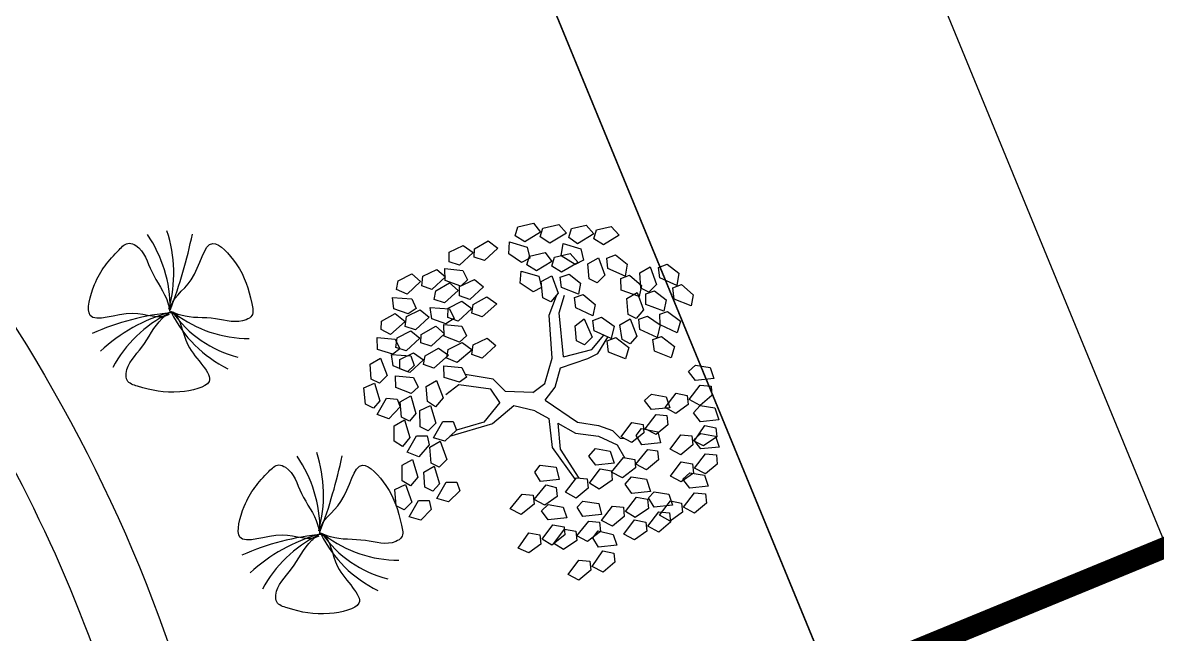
# Model space of a CAD drawing. Extents: x -809667 to 586099, y 3084146 to 3634412.
# Drawn here: x 381299.27 to 381308.67, y 3084312.45 to 3084317.52 of the extents above; entities that cross this region are included whole.
import ezdxf

# ---------------------------------------------------------------- set-up
doc = ezdxf.new("R2010")
doc.units = 0
doc.header["$LTSCALE"] = 0.5
doc.layers.get('0').update_dxf_attribs({"linetype": 'CONTINUOUS'})
for name, color, linetype in [('WIRE-动力', 2, 'CONTINUOUS'), ('乔木', 84, 'CONTINUOUS'), ('文字', 7, 'CONTINUOUS')]:
    doc.layers.add(name, color=color, linetype=linetype)

# ---------------------------------------------------------------- blocks, each defined once
blk = doc.blocks.new('白玉兰')
at = {"color": 0}
for centre, radius, start, end in [((-1260.543106649416, 1665.04424011681), 2054.436969142469, 309.3934487428375, 347.165473066496), ((-713.1747613983423, 1844.303140991105), 1941.008004394068, 291.8213729138801, 332.6345935377826), ((-4728.677499721871, -6984.163731985988), 8428.800225628118, 56.18789504514651, 65.27900009655995), ((-478.2465186339066, 2077.499246371647), 2115.177431222713, 283.299329363915, 320.8528368306366), ((-1147.914666068853, -2037.045159162285), 2310.340085232949, 61.62499586422099, 95.14910798997346), ((-559.1015523172643, -2135.371121179575), 2213.765459614914, 76.70325281888358, 111.4017877156133), ((4370.849634478222, -555.8800744053742), 4391.807728989824, 172.1708043505121, 190.6676665360328), ((2826.911297254152, 106.6785127396861), 2820.769034153283, 182.2543551912183, 209.8868310126782), ((2146.318436354286, 475.286967765277), 2184.99787424256, 193.3062933460327, 228.4107212309379)]:
    blk.add_arc(centre, radius, start, end, dxfattribs=at)
for points, knots in [([(-33.31728536344212, 16.41129157293381), (-232.8572988122171, 72.70943728899513), (-341.9465235469801, 561.9784466774765), (-1253.820085271353, 922.4689629220179), (-424.5781894604535, 1375.209177528225), (-32.91174000276635, 1391.889202556478), (376.2996676812696, 1385.96545713531), (477.0429308789247, 1090.937567967268), (236.323708688166, 716.2549776247836), (184.6772802031875, 276.9341030710345), (29.24227452098528, 66.95370440082388), (-7.269961126261251, 17.6285619472319)], [0, 0, 0, 0, 621.9897777325905, 1340.944544689167, 1869.00773648237, 2592.427455250393, 2798.699245008808, 2915.827596291486, 3435.261502325501, 4029.771289699414, 4212.300518078558, 4212.300518078558, 4212.300518078558, 4212.300518078558]), ([(8.325399776109634, 30.7103866028765), (154.8794083743664, 177.3651538015591), (635.1320983652398, 33.69199605074982), (1394.943093927424, 653.4936222972344), (1385.193232676331, -291.2395484420582), (1208.525990752021, -641.195997870285), (1003.566114141248, -995.4282887729606), (696.9051017505603, -939.3062436742379), (487.4412742230595, -546.2951848029595), (129.2553165199729, -286.7320824588794), (21.89087742279434, -48.56263430386944), (-3.329411168229626, 7.384216129516972)], [0, 0, 0, 0, 621.9897777334122, 1340.944544689677, 1869.007736482769, 2592.42745525112, 2798.699245009221, 2915.82759629158, 3435.261502326125, 4029.771289699878, 4212.300518079091, 4212.300518079091, 4212.300518079091, 4212.300518079091]), ([(36.07922000706117, -22.25836413286834), (98.56520609607709, -219.9480191999705), (-250.4981259831018, -579.7249121478327), (-51.21584084304766, -1539.804792004534), (-884.8660152237956, -1095.233975996888), (-1113.822400945811, -777.0205188589447), (-1333.517378600564, -431.7334155220154), (-1142.226765147972, -185.5656644431879), (-696.9036874418449, -181.0774686735423), (-301.3493495159208, 16.929981038985), (-40.50968283052121, 2.28494431542634), (20.76248256385247, -1.155226896779823)], [0, 0, 0, 0, 621.9897777315947, 1340.944544689273, 1869.007736482604, 2592.427455251619, 2798.699245009555, 2915.827596291991, 3435.261502326409, 4029.771289699182, 4212.300518079698, 4212.300518079698, 4212.300518079698, 4212.300518079698])]:
    blk.add_open_spline(points, degree=3, knots=knots, dxfattribs=at)
blk = doc.blocks.new('幌伞枫')
at = {"layer": '乔木', "color": 0}
for p, q in [((-530.6612952844152, 995.2703423459825), (-449.9167524691584, 1053.993646208626)), ((-449.9167524691584, 1053.993646208626), (-383.8530356179836, 1024.631994277304)), ((-383.8530356179836, 1024.631994277304), (-449.9167524691584, 929.2066254980527)), ((-9.491973483018228, 965.9086904113865), (27.2100914335897, 1053.993646208626)), ((27.2100914335897, 1053.993646208626), (100.6142212668055, 1061.334059193912)), ((100.6142212668055, 1061.334059193912), (85.93339529626246, 943.8874514620766)), ((122.6354602128704, 965.9086904113865), (144.6566991654545, 1031.972407259316)), ((144.6566991654545, 1031.972407259316), (203.380003028069, 1024.631994277304)), ((203.380003028069, 1024.631994277304), (247.422480926718, 936.5470384800647)), ((247.422480926718, 936.5470384800647), (284.1245458433259, 1024.631994277304)), ((284.1245458433259, 1024.631994277304), (364.8690886585828, 1031.972407259316)), ((364.8690886585828, 1031.972407259316), (350.1882626879815, 914.5257995307547)), ((-677.4695549443277, 936.5470384800647), (-604.0654251111118, 995.2703423459825)), ((-604.0654251111118, 995.2703423459825), (-530.6612952844152, 965.9086904113865)), ((-530.6612952844152, 965.9086904113865), (-604.0654251111118, 870.4833216321349)), ((-523.320882295855, 936.5470384800647), (-530.6612952844152, 995.2703423459825)), ((19.86967845160689, 914.5257995307547), (-9.491973483018228, 965.9086904113865)), ((85.93339529626246, 943.8874514620766), (19.86967845160689, 914.5257995307547)), ((196.0395900460862, 877.8237346141468), (122.6354602128704, 965.9086904113865)), ((379.5499146225484, 936.5470384800647), (408.9115665571735, 1002.610755327994)), ((408.9115665571735, 1002.610755327994), (467.6348704198463, 995.2703423459825)), ((423.5923925211973, 899.8449735634567), (460.2944574378052, 987.9299293606964)), ((460.2944574378052, 987.9299293606964), (533.6985872645018, 995.2703423459825)), ((467.6348704198463, 995.2703423459825), (504.3369353364542, 899.8449735634567)), ((533.6985872645018, 995.2703423459825), (519.0177613004198, 877.8237346141468)), ((555.7198262170277, 899.8449735634567), (577.7410651630926, 965.9086904113865)), ((577.7410651630926, 965.9086904113865), (636.4643690322846, 958.5682774293746)), ((636.4643690322846, 958.5682774293746), (680.5068469309335, 870.4833216321349)), ((-670.1291419622867, 877.8237346141468), (-677.4695549443277, 936.5470384800647)), ((-604.0654251111118, 870.4833216321349), (-670.1291419622867, 877.8237346141468)), ((-530.6612952844152, 819.1004307515032), (-457.2571654511994, 877.8237346141468)), ((-449.9167524691584, 929.2066254980527), (-523.320882295855, 936.5470384800647)), ((-457.2571654511994, 877.8237346141468), (-391.1934486000246, 848.462082682825)), ((-383.8530356179836, 870.4833216321349), (-303.1084928027267, 936.5470384800647)), ((-376.5126226359425, 819.1004307515032), (-383.8530356179836, 870.4833216321349)), ((-237.0447759580711, 899.8449735634567), (-310.448905791287, 804.4196047842051)), ((-303.1084928027267, 936.5470384800647), (-237.0447759580711, 899.8449735634567)), ((137.3162861768942, 804.4196047842051), (166.6779381114611, 870.4833216321349)), ((166.6779381114611, 870.4833216321349), (225.4012419741339, 863.142908650123)), ((247.422480926718, 936.5470384800647), (196.0395900460862, 877.8237346141468)), ((284.1245458433259, 885.1641475994329), (247.422480926718, 936.5470384800647)), ((350.1882626879815, 914.5257995307547), (284.1245458433259, 885.1641475994329)), ((460.2944574378052, 848.462082682825), (379.5499146225484, 936.5470384800647)), ((452.9540444557642, 848.462082682825), (423.5923925211973, 899.8449735634567)), ((519.0177613004198, 877.8237346141468), (452.9540444557642, 848.462082682825)), ((504.3369353364542, 899.8449735634567), (460.2944574378052, 848.462082682825)), ((629.1239560502436, 811.7600177662171), (555.7198262170277, 899.8449735634567)), ((680.5068469309335, 870.4833216321349), (629.1239560502436, 811.7600177662171)), ((687.8472599129163, 863.142908650123), (761.2513897461322, 870.4833216321349)), ((761.2513897461322, 870.4833216321349), (746.5705637755891, 753.0367139035734)), ((-684.8099679263105, 826.4408437335151), (-567.3633601945039, 841.1216697008131)), ((-662.7887289802457, 753.0367139035734), (-684.8099679263105, 826.4408437335151)), ((-567.3633601945039, 841.1216697008131), (-530.6612952844152, 782.3983658348952)), ((-523.320882295855, 760.3771268855853), (-530.6612952844152, 819.1004307515032)), ((-391.1934486000246, 848.462082682825), (-457.2571654511994, 745.6963009182873)), ((-383.8530356179836, 738.3558879362754), (-310.448905791287, 804.4196047842051)), ((-310.448905791287, 804.4196047842051), (-376.5126226359425, 819.1004307515032)), ((-310.448905791287, 804.4196047842051), (-237.0447759580711, 767.7175398675972)), ((-237.0447759580711, 797.0791918021932), (-156.3002331428725, 863.142908650123)), ((-229.7043629760883, 738.3558879362754), (-237.0447759580711, 797.0791918021932)), ((-156.3002331428725, 863.142908650123), (-90.23651629821688, 826.4408437335151)), ((-90.23651629821688, 826.4408437335151), (-156.3002331428725, 731.0154749542635)), ((210.7204160101101, 716.3346489869655), (137.3162861768942, 804.4196047842051)), ((225.4012419741339, 863.142908650123), (262.1033068907418, 775.0579528528833)), ((401.5711535686132, 775.0579528528833), (423.5923925211973, 841.1216697008131)), ((423.5923925211973, 841.1216697008131), (482.3156963838119, 833.781256715527)), ((482.3156963838119, 833.781256715527), (526.3581742824608, 745.6963009182873)), ((570.4006521811098, 738.3558879362754), (599.7623041156767, 804.4196047842051)), ((599.7623041156767, 804.4196047842051), (658.4856079782912, 797.0791918021932)), ((651.1451949963084, 775.0579528528833), (687.8472599129163, 863.142908650123)), ((658.4856079782912, 797.0791918021932), (695.1876728948992, 708.9942360049536)), ((783.272628692197, 775.0579528528833), (805.2938676447229, 841.1216697008131)), ((805.2938676447229, 841.1216697008131), (864.0171715073957, 833.781256715527)), ((864.0171715073957, 833.781256715527), (908.0596494059864, 745.6963009182873)), ((-567.3633601945039, 738.3558879362754), (-662.7887289802457, 753.0367139035734)), ((-662.7887289802457, 686.9729970556436), (-582.044186165047, 745.6963009182873)), ((-582.044186165047, 745.6963009182873), (-515.980469313814, 716.3346489869655)), ((-530.6612952844152, 782.3983658348952), (-567.3633601945039, 738.3558879362754)), ((-545.3421212484391, 708.9942360049536), (-427.8955135166325, 723.6750619689774)), ((-457.2571654511994, 745.6963009182873), (-523.320882295855, 760.3771268855853)), ((-427.8955135166325, 723.6750619689774), (-383.8530356179836, 664.9517581063337)), ((-376.5126226359425, 679.6325840703576), (-383.8530356179836, 738.3558879362754)), ((-237.0447759580711, 767.7175398675972), (-310.448905791287, 672.2921710883456)), ((-156.3002331428725, 731.0154749542635), (-229.7043629760883, 738.3558879362754)), ((107.9546342488466, 650.2709321390357), (144.6566991654545, 738.3558879362754)), ((144.6566991654545, 738.3558879362754), (218.0608289921511, 745.6963009182873)), ((218.0608289921511, 745.6963009182873), (203.380003028069, 628.2496931897258)), ((262.1033068907418, 775.0579528528833), (210.7204160101101, 716.3346489869655)), ((474.9752834018291, 686.9729970556436), (401.5711535686132, 775.0579528528833)), ((526.3581742824608, 745.6963009182873), (474.9752834018291, 686.9729970556436)), ((643.8047820143256, 650.2709321390357), (570.4006521811098, 738.3558879362754)), ((680.5068469309335, 723.6750619689774), (651.1451949963084, 775.0579528528833)), ((746.5705637755891, 753.0367139035734), (680.5068469309335, 723.6750619689774)), ((856.6767585254129, 686.9729970556436), (783.272628692197, 775.0579528528833)), ((908.0596494059864, 745.6963009182873), (856.6767585254129, 686.9729970556436)), ((-993.1073132166784, 642.9305191570238), (-927.0435963720229, 679.6325840703576)), ((-927.0435963720229, 679.6325840703576), (-890.341531455415, 569.526389323808)), ((-809.5969886401581, 628.2496931897258), (-736.1928588069422, 686.9729970556436)), ((-736.1928588069422, 686.9729970556436), (-662.7887289802457, 657.6113451210476)), ((-662.7887289802457, 657.6113451210476), (-736.1928588069422, 562.185976341796)), ((-655.4483159916854, 628.2496931897258), (-662.7887289802457, 686.9729970556436)), ((-515.980469313814, 716.3346489869655), (-582.044186165047, 613.5688672224278)), ((-523.320882295855, 635.5901061717377), (-545.3421212484391, 708.9942360049536)), ((-383.8530356179836, 664.9517581063337), (-420.5551005345915, 620.9092802077139)), ((-310.448905791287, 672.2921710883456), (-376.5126226359425, 679.6325840703576)), ((240.082067944677, 650.2709321390357), (262.1033068907418, 716.3346489869655)), ((262.1033068907418, 716.3346489869655), (320.8266107599338, 708.9942360049536)), ((320.8266107599338, 708.9942360049536), (364.8690886585828, 620.9092802077139)), ((695.1876728948992, 708.9942360049536), (643.8047820143256, 650.2709321390357)), ((797.9534546561626, 613.5688672224278), (827.3151065907878, 679.6325840703576)), ((827.3151065907878, 679.6325840703576), (886.0384104534605, 672.2921710883456)), ((886.0384104534605, 672.2921710883456), (922.7404753700685, 584.207215291106)), ((-993.1073132166784, 547.505150374498), (-993.1073132166784, 642.9305191570238)), ((-802.2565756581171, 569.526389323808), (-809.5969886401581, 628.2496931897258)), ((-582.044186165047, 613.5688672224278), (-655.4483159916854, 628.2496931897258)), ((-420.5551005345915, 620.9092802077139), (-523.320882295855, 635.5901061717377)), ((-391.1934486000246, 628.2496931897258), (-273.746840874679, 642.9305191570238)), ((-369.1722096539597, 554.8455633597841), (-391.1934486000246, 628.2496931897258)), ((-273.746840874679, 642.9305191570238), (-237.0447759580711, 591.5476282731179)), ((-237.0447759580711, 591.5476282731179), (-273.746840874679, 547.505150374498)), ((137.3162861768942, 598.888041258404), (107.9546342488466, 650.2709321390357)), ((203.380003028069, 628.2496931897258), (137.3162861768942, 598.888041258404)), ((313.4861977713736, 562.185976341796), (240.082067944677, 650.2709321390357)), ((306.1457847893325, 540.1647373924861), (350.1882626879815, 635.5901061717377)), ((364.8690886585828, 620.9092802077139), (313.4861977713736, 562.185976341796)), ((350.1882626879815, 635.5901061717377), (423.5923925211973, 635.5901061717377)), ((423.5923925211973, 635.5901061717377), (408.9115665571735, 518.1434984431762)), ((445.613631467204, 547.505150374498), (467.6348704198463, 606.2284542404159)), ((467.6348704198463, 606.2284542404159), (526.3581742824608, 598.888041258404)), ((526.3581742824608, 598.888041258404), (570.4006521811098, 510.8030854611643)), ((717.2089118475415, 525.4839114251881), (753.9109767575719, 613.5688672224278)), ((753.9109767575719, 613.5688672224278), (827.3151065907878, 620.9092802077139)), ((871.3575844893785, 525.4839114251881), (797.9534546561626, 613.5688672224278)), ((827.3151065907878, 620.9092802077139), (812.6342806267639, 503.4626724758782)), ((849.3363455433719, 525.4839114251881), (871.3575844893785, 591.5476282731179)), ((871.3575844893785, 591.5476282731179), (930.0808883520513, 584.207215291106)), ((922.7404753700685, 584.207215291106), (871.3575844893785, 525.4839114251881)), ((930.0808883520513, 584.207215291106), (974.123366250642, 496.1222594938663)), ((-1037.149791115269, 488.7818465118544), (-971.0860742706136, 525.4839114251881)), ((-941.7244223359885, 518.1434984431762), (-993.1073132166784, 547.505150374498)), ((-971.0860742706136, 525.4839114251881), (-934.3840093540057, 408.0373036966266)), ((-890.341531455415, 569.526389323808), (-941.7244223359885, 518.1434984431762)), ((-816.9374016221991, 518.1434984431762), (-699.4907938903343, 532.8243244104742)), ((-794.9161626761343, 444.7393686132345), (-816.9374016221991, 518.1434984431762)), ((-736.1928588069422, 562.185976341796), (-802.2565756581171, 569.526389323808)), ((-699.4907938903343, 532.8243244104742), (-662.7887289802457, 474.1010205445564)), ((-442.5763394871756, 452.0797815952465), (-369.1722096539597, 518.1434984431762)), ((-273.746840874679, 547.505150374498), (-369.1722096539597, 554.8455633597841)), ((-369.1722096539597, 518.1434984431762), (-295.7680798207439, 481.4414335265683)), ((-295.7680798207439, 510.8030854611643), (-215.0235370055452, 576.866802309094)), ((-288.4276668387611, 452.0797815952465), (-295.7680798207439, 510.8030854611643)), ((-215.0235370055452, 576.866802309094), (-148.9598201608896, 540.1647373924861)), ((-148.9598201608896, 540.1647373924861), (-215.0235370055452, 444.7393686132345)), ((254.762893908759, 488.7818465118544), (284.1245458433259, 554.8455633597841)), ((284.1245458433259, 554.8455633597841), (335.5074367239577, 547.505150374498)), ((342.8478497059405, 496.1222594938663), (306.1457847893325, 540.1647373924861)), ((335.5074367239577, 547.505150374498), (379.5499146225484, 459.4201945772584)), ((408.9115665571735, 518.1434984431762), (342.8478497059405, 496.1222594938663)), ((519.0177613004198, 452.0797815952465), (445.613631467204, 547.505150374498)), ((570.4006521811098, 510.8030854611643), (519.0177613004198, 452.0797815952465)), ((746.5705637755891, 481.4414335265683), (717.2089118475415, 525.4839114251881)), ((922.7404753700685, 437.3989556279485), (849.3363455433719, 525.4839114251881)), ((-1037.149791115269, 393.3564777293286), (-1037.149791115269, 488.7818465118544)), ((-699.4907938903343, 430.0585426459365), (-794.9161626761343, 444.7393686132345)), ((-662.7887289802457, 474.1010205445564), (-699.4907938903343, 430.0585426459365)), ((-435.2359264986153, 393.3564777293286), (-442.5763394871756, 452.0797815952465)), ((-295.7680798207439, 481.4414335265683), (-369.1722096539597, 386.0160647473167)), ((-256.8555721194862, 345.8543413626976), (-327.1852074106719, 440.5991676613266)), ((-221.8940470888774, 376.9156246808343), (-310.5409329336981, 462.2367244804846)), ((-215.0235370055452, 444.7393686132345), (-288.4276668387611, 452.0797815952465)), ((328.1670237419748, 400.6968907146147), (254.762893908759, 488.7818465118544)), ((379.5499146225484, 459.4201945772584), (328.1670237419748, 400.6968907146147)), ((460.2944574378052, 386.0160647473167), (489.6561093658529, 452.0797815952465)), ((489.6561093658529, 452.0797815952465), (541.0390002530621, 444.7393686132345)), ((541.0390002530621, 444.7393686132345), (585.0814781516528, 349.3139998307088)), ((592.4218911336357, 408.0373036966266), (629.1239560502436, 496.1222594938663)), ((629.1239560502436, 496.1222594938663), (709.8684988589812, 503.4626724758782)), ((709.8684988589812, 503.4626724758782), (695.1876728948992, 386.0160647473167)), ((724.5493248295243, 408.0373036966266), (753.9109767575719, 474.1010205445564)), ((812.6342806267639, 503.4626724758782), (746.5705637755891, 481.4414335265683)), ((753.9109767575719, 474.1010205445564), (812.6342806267639, 466.7606075625445)), ((812.6342806267639, 466.7606075625445), (849.3363455433719, 371.3352387800187)), ((974.123366250642, 496.1222594938663), (922.7404753700685, 437.3989556279485)), ((-985.7669002346374, 363.9948257980068), (-1037.149791115269, 393.3564777293286)), ((-934.3840093540057, 408.0373036966266), (-985.7669002346374, 363.9948257980068)), ((-956.4052483000705, 319.952347899387), (-897.6819444373978, 422.7181296639246)), ((-897.6819444373978, 422.7181296639246), (-824.2778146041819, 422.7181296639246)), ((-883.0011184733739, 349.3139998307088), (-816.9374016221991, 386.0160647473167)), ((-809.5969886401581, 363.9948257980068), (-883.0011184733739, 290.5906959680651)), ((-824.2778146041819, 422.7181296639246), (-809.5969886401581, 363.9948257980068)), ((-816.9374016221991, 386.0160647473167), (-780.2353367055912, 268.5694570187552)), ((-758.2140977595263, 312.611934917375), (-684.8099679263105, 371.3352387800187)), ((-684.8099679263105, 371.3352387800187), (-618.7462510816549, 341.9735868486969)), ((-611.4058380930946, 371.3352387800187), (-530.6612952844152, 430.0585426459365)), ((-604.0654251111118, 312.611934917375), (-611.4058380930946, 371.3352387800187)), ((-464.5975784332404, 400.6968907146147), (-538.0017082664563, 305.2715219320889)), ((-530.6612952844152, 430.0585426459365), (-464.5975784332404, 400.6968907146147)), ((-457.2571654511994, 341.9735868486969), (-332.4701447373518, 363.9948257980068)), ((-369.1722096539597, 386.0160647473167), (-435.2359264986153, 393.3564777293286)), ((-332.4701447373518, 363.9948257980068), (-295.7680798207439, 305.2715219320889)), ((-206.3557877991261, 307.0274383304277), (-221.8940470888774, 376.9156246808343)), ((276.7841328612849, 356.6544128159949), (335.5074367239577, 393.3564777293286)), ((291.4649588253669, 261.2290440334691), (372.2095016405656, 363.9948257980068)), ((335.5074367239577, 393.3564777293286), (343.9771440104669, 418.7655995926252)), ((372.2095016405656, 363.9948257980068), (467.6348704198463, 393.3564777293286)), ((533.6985872645018, 290.5906959680651), (460.2944574378052, 386.0160647473167)), ((629.1239560502436, 356.6544128159949), (592.4218911336357, 408.0373036966266)), ((695.1876728948992, 386.0160647473167), (629.1239560502436, 356.6544128159949)), ((797.9534546561626, 319.952347899387), (724.5493248295243, 408.0373036966266)), ((849.3363455433719, 371.3352387800187), (797.9534546561626, 319.952347899387)), ((864.0171715073957, 363.9948257980068), (893.3788234420208, 430.0585426459365)), ((937.4213013406115, 275.9098700007671), (864.0171715073957, 363.9948257980068)), ((893.3788234420208, 430.0585426459365), (952.1021273046354, 422.7181296639246)), ((952.1021273046354, 422.7181296639246), (988.8041922212433, 334.633173866685)), ((-1081.19226901386, 319.952347899387), (-1015.128552169204, 356.6544128159949)), ((-1081.19226901386, 217.1865661348493), (-1081.19226901386, 319.952347899387)), ((-1015.128552169204, 356.6544128159949), (-978.4264872525964, 239.2078050841592)), ((-883.0011184733739, 290.5906959680651), (-956.4052483000705, 319.952347899387)), ((-883.0011184733739, 246.5482180694453), (-883.0011184733739, 349.3139998307088)), ((-750.8736847775435, 253.8886310514572), (-758.2140977595263, 312.611934917375)), ((-618.7462510816549, 341.9735868486969), (-684.8099679263105, 246.5482180694453)), ((-538.0017082664563, 305.2715219320889), (-604.0654251111118, 312.611934917375)), ((-427.8955135166325, 275.9098700007671), (-457.2571654511994, 341.9735868486969)), ((-295.7680798207439, 305.2715219320889), (-332.4701447373518, 261.2290440334691)), ((-251.7256019221531, 158.4632622722056), (-256.8555721194862, 345.8543413626976)), ((-188.4196495142678, 124.1725380504868), (-206.3557877991261, 307.0274383304277)), ((225.4012419741339, 275.9098700007671), (276.7841328612849, 356.6544128159949)), ((364.8690886585828, 224.5269791201354), (401.5711535686132, 312.611934917375)), ((401.5711535686132, 312.611934917375), (482.3156963838119, 319.952347899387)), ((482.3156963838119, 319.952347899387), (467.6348704198463, 202.5057401708254)), ((496.9965223544132, 224.5269791201354), (526.3581742824608, 290.5906959680651)), ((526.3581742824608, 290.5906959680651), (585.0814781516528, 283.250282982779)), ((585.0814781516528, 349.3139998307088), (533.6985872645018, 290.5906959680651)), ((746.5705637755891, 246.5482180694453), (768.591802728115, 312.611934917375)), ((768.591802728115, 312.611934917375), (827.3151065907878, 305.2715219320889)), ((827.3151065907878, 305.2715219320889), (871.3575844893785, 217.1865661348493)), ((988.8041922212433, 334.633173866685), (937.4213013406115, 275.9098700007671)), ((-1029.809378133286, 187.8249142035274), (-1081.19226901386, 217.1865661348493)), ((-978.4264872525964, 239.2078050841592), (-1029.809378133286, 187.8249142035274)), ((-927.0435963720229, 195.1653271855394), (-860.9798795207898, 224.5269791201354)), ((-831.6182275861647, 217.1865661348493), (-883.0011184733739, 246.5482180694453)), ((-860.9798795207898, 224.5269791201354), (-824.2778146041819, 114.4207843735858)), ((-780.2353367055912, 268.5694570187552), (-831.6182275861647, 217.1865661348493)), ((-772.8949237235502, 202.5057401708254), (-655.4483159916854, 217.1865661348493)), ((-684.8099679263105, 246.5482180694453), (-750.8736847775435, 253.8886310514572)), ((-655.4483159916854, 217.1865661348493), (-611.4058380930946, 158.4632622722056)), ((-530.6612952844152, 195.1653271855394), (-633.4270770456787, 253.8886310514572)), ((-332.4701447373518, 261.2290440334691), (-427.8955135166325, 275.9098700007671)), ((174.0183510935021, 151.1228492869195), (225.4012419741339, 275.9098700007671)), ((240.082067944677, 121.7611973555977), (291.4649588253669, 261.2290440334691)), ((401.5711535686132, 173.1440882362294), (364.8690886585828, 224.5269791201354)), ((570.4006521811098, 136.4420233228957), (496.9965223544132, 224.5269791201354)), ((585.0814781516528, 283.250282982779), (621.7835430616833, 187.8249142035274)), ((819.974693608805, 158.4632622722056), (746.5705637755891, 246.5482180694453)), ((871.3575844893785, 217.1865661348493), (819.974693608805, 158.4632622722056)), ((922.7404753700685, 209.8461531528374), (996.1446052032843, 217.1865661348493)), ((996.1446052032843, 217.1865661348493), (981.4637792392023, 99.73995840628777)), ((-1125.234746912509, 165.8036752542175), (-1059.171030067853, 195.1653271855394)), ((-1125.234746912509, 63.03789348967985), (-1125.234746912509, 165.8036752542175)), ((-1059.171030067853, 195.1653271855394), (-1022.468965151245, 85.05913244226394)), ((-927.0435963720229, 92.39954542427586), (-927.0435963720229, 195.1653271855394)), ((-750.8736847775435, 129.1016103376096), (-772.8949237235502, 202.5057401708254)), ((-611.4058380930946, 158.4632622722056), (-648.1079030097026, 114.4207843735858)), ((-530.6612952844152, 129.1016103376096), (-640.7674900277198, 202.5057401708254)), ((-251.7256019221531, 158.4632622722056), (-530.6612952844152, 195.1653271855394)), ((-9.491973483018228, -17.70664932227373), (174.0183510935021, 151.1228492869195)), ((467.6348704198463, 202.5057401708254), (401.5711535686132, 173.1440882362294)), ((621.7835430616833, 187.8249142035274), (570.4006521811098, 136.4420233228957)), ((673.1664339488925, 70.37830647496594), (709.8684988589812, 165.8036752542175)), ((709.8684988589812, 165.8036752542175), (783.272628692197, 165.8036752542175)), ((783.272628692197, 165.8036752542175), (768.591802728115, 48.35706752565602)), ((878.6979974714195, 121.7611973555977), (922.7404753700685, 209.8461531528374)), ((1010.82543116725, 121.7611973555977), (1040.187083101875, 187.8249142035274)), ((1040.187083101875, 187.8249142035274), (1098.910386964548, 180.4845012215155)), ((1098.910386964548, 180.4845012215155), (1142.952864863139, 92.39954542427586)), ((-1022.468965151245, 85.05913244226394), (-1073.851856031877, 33.67624155835802)), ((-1044.490204097252, -10.36623634026182), (-985.7669002346374, 92.39954542427586)), ((-985.7669002346374, 92.39954542427586), (-912.3627704014216, 92.39954542427586)), ((-875.6607054848137, 63.03789348967985), (-927.0435963720229, 92.39954542427586)), ((-912.3627704014216, 92.39954542427586), (-897.6819444373978, 33.67624155835802)), ((-824.2778146041819, 114.4207843735858), (-875.6607054848137, 63.03789348967985)), ((-846.299053556766, 18.99541559433419), (-787.575749687574, 121.7611973555977)), ((-787.575749687574, 121.7611973555977), (-714.1716198609356, 121.7611973555977)), ((-648.1079030097026, 114.4207843735858), (-750.8736847775435, 129.1016103376096)), ((-714.1716198609356, 121.7611973555977), (-699.4907938903343, 63.03789348967985)), ((-259.066014904136, 85.05913244226394), (-530.6612952844152, 129.1016103376096)), ((-112.2577552442817, 4.314589627036185), (-259.066014904136, 85.05913244226394)), ((-75.5556903276738, 63.03789348967985), (-188.4196495142678, 124.1725380504868)), ((151.9971121474955, 26.3358285763461), (240.082067944677, 121.7611973555977)), ((318.0657627740147, 4.179627093973977), (524.1625823155482, 78.47235653263488)), ((519.0177613004198, 63.03789348967985), (541.0390002530621, 129.1016103376096)), ((541.0390002530621, 129.1016103376096), (599.7623041156767, 121.7611973555977)), ((599.7623041156767, 121.7611973555977), (643.8047820143256, 33.67624155835802)), ((805.2938676447229, 77.71871945697785), (827.3151065907878, 143.7824363049076)), ((878.6979974714195, -17.70664932227373), (805.2938676447229, 77.71871945697785)), ((827.3151065907878, 143.7824363049076), (886.0384104534605, 136.4420233228957)), ((915.4000623880274, 77.71871945697785), (878.6979974714195, 121.7611973555977)), ((886.0384104534605, 136.4420233228957), (930.0808883520513, 41.01665454364411)), ((981.4637792392023, 99.73995840628777), (915.4000623880274, 77.71871945697785)), ((1091.569973982507, 33.67624155835802), (1010.82543116725, 121.7611973555977)), ((1142.952864863139, 92.39954542427586), (1091.569973982507, 33.67624155835802)), ((-1073.851856031877, 33.67624155835802), (-1125.234746912509, 63.03789348967985)), ((-897.6819444373978, 33.67624155835802), (-971.0860742706136, -32.38747528957174)), ((-772.8949237235502, -3.025823354975728), (-846.299053556766, 18.99541559433419)), ((-699.4907938903343, 63.03789348967985), (-772.8949237235502, -3.025823354975728)), ((-75.5556903276738, -83.77036617020349), (-112.2577552442817, 4.314589627036185)), ((-9.491973483018228, -17.70664932227373), (-75.5556903276738, 63.03789348967985)), ((151.9971121474955, 26.3358285763461), (318.0657627740147, 4.179627093973977)), ((294.7583738394169, -42.41229788320925), (527.0456480919238, 53.40442934050952)), ((592.4218911336357, -25.04706230428565), (519.0177613004198, 63.03789348967985)), ((643.8047820143256, 33.67624155835802), (592.4218911336357, -25.04706230428565)), ((702.5280858769402, 26.3358285763461), (673.1664339488925, 70.37830647496594)), ((768.591802728115, 48.35706752565602), (702.5280858769402, 26.3358285763461)), ((930.0808883520513, 41.01665454364411), (878.6979974714195, -17.70664932227373)), ((1032.846670119892, -39.72788827158365), (1054.867909065899, 26.3358285763461)), ((1054.867909065899, 26.3358285763461), (1113.591212935091, 18.99541559433419)), ((1113.591212935091, 18.99541559433419), (1157.633690833682, -69.08954020290548)), ((-971.0860742706136, -32.38747528957174), (-1044.490204097252, -10.36623634026182)), ((-9.491973483018228, -17.70664932227373), (-9.491973483018228, -17.70664932227373)), ((-9.491973483018228, -17.70664932227373), (-9.491973483018228, -17.70664932227373)), ((-9.491973483018228, -17.70664932227373), (-9.491973483018228, -17.70664932227373)), ((-9.491973483018228, -17.70664932227373), (-9.491973483018228, -17.70664932227373)), ((-9.491973483018228, -17.70664932227373), (-9.491973483018228, -17.70664932227373)), ((-9.491973483018228, -17.70664932227373), (-9.491973483018228, -17.70664932227373)), ((-9.491973483018228, -17.70664932227373), (-9.491973483018228, -17.70664932227373)), ((-9.491973483018228, -17.70664932227373), (-9.491973483018228, -17.70664932227373)), ((-9.491973483018228, -17.70664932227373), (-9.491973483018228, -17.70664932227373)), ((-9.491973483018228, -17.70664932227373), (-9.491973483018228, -17.70664932227373)), ((-9.491973483018228, -17.70664932227373), (-9.491973483018228, -17.70664932227373)), ((-9.491973483018228, -17.70664932227373), (-9.491973483018228, -17.70664932227373)), ((-9.491973483018228, -17.70664932227373), (-9.491973483018228, -17.70664932227373)), ((-9.491973483018228, -17.70664932227373), (-9.491973483018228, -17.70664932227373)), ((-9.491973483018228, -17.70664932227373), (-9.491973483018228, -17.70664932227373)), ((-9.491973483018228, -17.70664932227373), (-9.491973483018228, -17.70664932227373)), ((-9.491973483018228, -17.70664932227373), (-9.491973483018228, -17.70664932227373)), ((-9.491973483018228, -17.70664932227373), (-9.491973483018228, -17.70664932227373)), ((-9.491973483018228, -17.70664932227373), (-9.491973483018228, -17.70664932227373)), ((-9.491973483018228, -17.70664932227373), (-9.491973483018228, -17.70664932227373)), ((-9.491973483018228, -17.70664932227373), (-9.491973483018228, -17.70664932227373)), ((-9.491973483018228, -17.70664932227373), (-9.491973483018228, -17.70664932227373)), ((-9.491973483018228, -17.70664932227373), (-9.491973483018228, -17.70664932227373)), ((-9.491973483018228, -17.70664932227373), (-9.491973483018228, -17.70664932227373)), ((-9.491973483018228, -17.70664932227373), (-9.491973483018228, -17.70664932227373)), ((-9.491973483018228, -17.70664932227373), (-9.491973483018228, -17.70664932227373)), ((-9.491973483018228, -17.70664932227373), (-9.491973483018228, -17.70664932227373)), ((-9.491973483018228, -17.70664932227373), (-9.491973483018228, -17.70664932227373)), ((-9.491973483018228, -17.70664932227373), (-9.491973483018228, -17.70664932227373)), ((-9.491973483018228, -17.70664932227373), (-9.491973483018228, -17.70664932227373)), ((-9.491973483018228, -17.70664932227373), (-9.491973483018228, -17.70664932227373)), ((-9.491973483018228, -17.70664932227373), (-9.491973483018228, -17.70664932227373)), ((-9.491973483018228, -17.70664932227373), (-9.491973483018228, -17.70664932227373)), ((-9.491973483018228, -17.70664932227373), (-9.491973483018228, -17.70664932227373)), ((-9.491973483018228, -17.70664932227373), (-9.491973483018228, -17.70664932227373)), ((-9.491973483018228, -17.70664932227373), (-9.491973483018228, -17.70664932227373)), ((-9.491973483018228, -17.70664932227373), (-9.491973483018228, -17.70664932227373)), ((-9.491973483018228, -17.70664932227373), (-9.491973483018228, -17.70664932227373)), ((-9.491973483018228, -17.70664932227373), (-9.491973483018228, -17.70664932227373)), ((-9.491973483018228, -17.70664932227373), (-9.491973483018228, -17.70664932227373)), ((41.89091739767173, -98.4511921375015), (109.4913395694311, -21.83738034444832)), ((109.4913395694311, -21.83738034444832), (294.7583738394169, -42.41229788320925)), ((386.8903276045894, -142.4936700361213), (423.5923925211973, -47.06830125359556)), ((423.5923925211973, -47.06830125359556), (504.3369353364542, -47.06830125359556)), ((504.3369353364542, -47.06830125359556), (489.6561093658529, -164.5149089854312)), ((643.8047820143256, -149.8340830181332), (680.5068469309335, -61.74912722089357)), ((680.5068469309335, -61.74912722089357), (753.9109767575719, -54.40871423888166)), ((753.9109767575719, -54.40871423888166), (739.2301507935481, -171.8553219674432)), ((819.974693608805, -83.77036617020349), (849.3363455433719, -17.70664932227373)), ((849.3363455433719, -17.70664932227373), (908.0596494059864, -25.04706230428565)), ((908.0596494059864, -25.04706230428565), (944.7617143225943, -120.4724310868114)), ((1106.250799946531, -127.8128440688233), (1032.846670119892, -39.72788827158365)), ((1157.633690833682, -69.08954020290548), (1106.250799946531, -127.8128440688233)), ((-1081.19226901386, -142.4936700361213), (-1022.468965151245, -91.1107791522154)), ((-1051.830617079293, -237.9190388153729), (-1081.19226901386, -142.4936700361213)), ((-1022.468965151245, -91.1107791522154), (-963.7456612820533, -193.8765609167531)), ((-75.5556903276738, -83.77036617020349), (-119.5981682262645, -252.5998647826709)), ((41.89091739767173, -98.4511921375015), (-19.55470157596574, -221.3424300867264)), ((423.5923925211973, -186.5361479347412), (386.8903276045894, -142.4936700361213)), ((519.0177613004198, -135.1532570508352), (548.3794132350449, -76.42995318819158)), ((592.4218911336357, -230.578625833361), (519.0177613004198, -135.1532570508352)), ((548.3794132350449, -76.42995318819158), (607.1027170977177, -83.77036617020349)), ((607.1027170977177, -83.77036617020349), (643.8047820143256, -171.8553219674432)), ((775.932215710156, -149.8340830181332), (805.2938676447229, -83.77036617020349)), ((805.2938676447229, -83.77036617020349), (856.6767585254129, -91.1107791522154)), ((893.3788234420208, -171.8553219674432), (819.974693608805, -83.77036617020349)), ((856.6767585254129, -91.1107791522154), (900.7192364240036, -186.5361479347412)), ((944.7617143225943, -120.4724310868114), (893.3788234420208, -171.8553219674432)), ((-963.7456612820533, -193.8765609167531), (-1000.447726198661, -252.5998647826709)), ((-736.1928588069422, -230.578625833361), (-677.4695549443277, -179.1957349494551)), ((-677.4695549443277, -179.1957349494551), (-618.7462510816549, -289.3019296960047)), ((489.6561093658529, -164.5149089854312), (423.5923925211973, -186.5361479347412)), ((643.8047820143256, -171.8553219674432), (592.4218911336357, -230.578625833361)), ((673.1664339488925, -201.216973898765), (643.8047820143256, -149.8340830181332)), ((739.2301507935481, -171.8553219674432), (673.1664339488925, -201.216973898765)), ((849.3363455433719, -237.9190388153729), (775.932215710156, -149.8340830181332)), ((900.7192364240036, -186.5361479347412), (849.3363455433719, -237.9190388153729)), ((-1088.532681995901, -303.9827556633027), (-1029.809378133286, -252.5998647826709)), ((-1000.447726198661, -252.5998647826709), (-1051.830617079293, -237.9190388153729)), ((-1029.809378133286, -252.5998647826709), (-971.0860742706136, -355.3656465439344)), ((-860.9798795207898, -281.9615167139928), (-802.2565756581171, -237.9190388153729)), ((-838.958640574725, -384.7272984785304), (-860.9798795207898, -281.9615167139928)), ((-802.2565756581171, -237.9190388153729), (-743.5332717889833, -340.6848205799106)), ((-706.8312068788946, -326.0039946126126), (-736.1928588069422, -230.578625833361)), ((-618.7462510816549, -289.3019296960047), (-655.4483159916854, -348.0252335619225)), ((-479.278404397206, -289.3019296960047), (-420.5551005345915, -245.2594517973848)), ((-457.2571654511994, -384.7272984785304), (-479.278404397206, -289.3019296960047)), ((-420.5551005345915, -245.2594517973848), (-361.8317966719769, -348.0252335619225)), ((-119.5981682262645, -252.5998647826709), (-215.0235370055452, -311.3231686453146)), ((-19.55470157596574, -221.3424300867264), (61.682276349733, -380.2042022948663)), ((541.0390002530621, -296.6423426812908), (563.0602391990687, -230.578625833361)), ((563.0602391990687, -230.578625833361), (621.7835430616833, -237.9190388153729)), ((621.7835430616833, -237.9190388153729), (665.8260209603322, -333.3444075946245)), ((790.6130416741798, -311.3231686453146), (819.974693608805, -245.2594517973848)), ((819.974693608805, -245.2594517973848), (878.6979974714195, -252.5998647826709)), ((878.6979974714195, -252.5998647826709), (915.4000623880274, -340.6848205799106)), ((-1066.511443049894, -399.4081244425543), (-1088.532681995901, -303.9827556633027)), ((-971.0860742706136, -355.3656465439344), (-1007.788139180644, -414.0889504098523)), ((-971.0860742706136, -450.7910153264602), (-934.3840093540057, -340.6848205799106)), ((-934.3840093540057, -340.6848205799106), (-868.3202925027726, -326.0039946126126)), ((-868.3202925027726, -326.0039946126126), (-838.958640574725, -377.3868854932443)), ((-743.5332717889833, -340.6848205799106), (-780.2353367055912, -399.4081244425543)), ((-743.5332717889833, -392.0677114605423), (-684.8099679263105, -340.6848205799106)), ((-655.4483159916854, -348.0252335619225), (-706.8312068788946, -326.0039946126126)), ((-684.8099679263105, -340.6848205799106), (-626.0866640636377, -443.4506023411741)), ((-361.8317966719769, -348.0252335619225), (-398.5338615885848, -406.7485374278403)), ((-215.0235370055452, -311.3231686453146), (-285.1037062413088, -476.9672050194858)), ((-156.3002331428725, -340.6848205799106), (-229.7043629760883, -531.5355581384138)), ((-60.87486436359177, -303.9827556633027), (-156.3002331428725, -340.6848205799106)), ((-60.87486436359177, -303.9827556633027), (38.37444578645227, -430.6789371291161)), ((614.4431300797005, -392.0677114605423), (541.0390002530621, -296.6423426812908)), ((665.8260209603322, -333.3444075946245), (614.4431300797005, -392.0677114605423)), ((871.3575844893785, -399.4081244425543), (790.6130416741798, -311.3231686453146)), ((915.4000623880274, -340.6848205799106), (871.3575844893785, -399.4081244425543)), ((-1007.788139180644, -414.0889504098523), (-1066.511443049894, -399.4081244425543)), ((-838.958640574725, -377.3868854932443), (-897.6819444373978, -465.471841290484)), ((-875.6607054848137, -443.4506023411741), (-816.9374016221991, -399.4081244425543)), ((-780.2353367055912, -399.4081244425543), (-838.958640574725, -384.7272984785304)), ((-816.9374016221991, -399.4081244425543), (-758.2140977595263, -502.1739062070919)), ((-721.5120328429184, -487.4930802397939), (-743.5332717889833, -392.0677114605423)), ((-626.0866640636377, -538.8759711236999), (-589.3845991470298, -428.7697763771503)), ((-589.3845991470298, -428.7697763771503), (-523.320882295855, -414.0889504098523)), ((-523.320882295855, -414.0889504098523), (-493.9592303678073, -465.471841290484)), ((-486.6188173857663, -450.7910153264602), (-427.8955135166325, -399.4081244425543)), ((-398.5338615885848, -406.7485374278403), (-457.2571654511994, -384.7272984785304)), ((-427.8955135166325, -399.4081244425543), (-369.1722096539597, -509.5143191891038)), ((38.37444578645227, -430.6789371291161), (49.23133037965454, -612.2801009536415)), ((61.682276349733, -380.2042022948663), (79.43141022701457, -664.0516664008101)), ((-978.4264872525964, -502.1739062070919), (-919.7031833834626, -458.1314283084721)), ((-956.4052483000705, -597.5992749863435), (-978.4264872525964, -502.1739062070919)), ((-897.6819444373978, -465.471841290484), (-971.0860742706136, -450.7910153264602)), ((-919.7031833834626, -458.1314283084721), (-860.9798795207898, -560.8972100730098)), ((-846.299053556766, -538.8759711236999), (-875.6607054848137, -443.4506023411741)), ((-758.2140977595263, -502.1739062070919), (-794.9161626761343, -560.8972100730098)), ((-750.8736847775435, -597.5992749863435), (-714.1716198609356, -480.152667257782)), ((-662.7887289802457, -502.1739062070919), (-721.5120328429184, -487.4930802397939)), ((-714.1716198609356, -480.152667257782), (-648.1079030097026, -465.471841290484)), ((-626.0866640636377, -443.4506023411741), (-662.7887289802457, -502.1739062070919)), ((-648.1079030097026, -465.471841290484), (-626.0866640636377, -524.1951451564018)), ((-493.9592303678073, -465.471841290484), (-552.6825342304219, -553.5567970877237)), ((-464.5975784332404, -546.2163841057118), (-486.6188173857663, -450.7910153264602)), ((-369.1722096539597, -597.5992749863435), (-332.4701447373518, -487.4930802397939)), ((-332.4701447373518, -487.4930802397939), (-266.4064278926962, -472.8122542757701)), ((-266.4064278926962, -472.8122542757701), (-244.3851889401121, -524.1951451564018)), ((-860.9798795207898, -560.8972100730098), (-897.6819444373978, -619.6205139356534)), ((-794.9161626761343, -560.8972100730098), (-846.299053556766, -538.8759711236999)), ((-626.0866640636377, -524.1951451564018), (-677.4695549443277, -604.9396879716296)), ((-552.6825342304219, -553.5567970877237), (-626.0866640636377, -538.8759711236999)), ((-626.0866640636377, -590.2588620043316), (-567.3633601945039, -546.2163841057118)), ((-567.3633601945039, -546.2163841057118), (-508.6400563318311, -648.9821658702494)), ((-486.6188173857663, -604.9396879716296), (-427.8955135166325, -553.5567970877237)), ((-413.2146875525505, -568.2376230550217), (-464.5975784332404, -546.2163841057118)), ((-427.8955135166325, -553.5567970877237), (-369.1722096539597, -663.6629918342733)), ((-369.1722096539597, -509.5143191891038), (-413.2146875525505, -568.2376230550217)), ((-244.3851889401121, -524.1951451564018), (-295.7680798207439, -612.2801009536415)), ((-229.7043629760883, -531.5355581384138), (-185.6618850774976, -626.9609269209395)), ((-985.7669002346374, -663.6629918342733), (-927.0435963720229, -619.6205139356534)), ((-897.6819444373978, -619.6205139356534), (-956.4052483000705, -597.5992749863435)), ((-927.0435963720229, -619.6205139356534), (-868.3202925027726, -722.3862957001911)), ((-677.4695549443277, -604.9396879716296), (-750.8736847775435, -597.5992749863435)), ((-750.8736847775435, -663.6629918342733), (-692.1503809082933, -619.6205139356534)), ((-692.1503809082933, -619.6205139356534), (-633.4270770456787, -722.3862957001911)), ((-596.7250121290708, -693.0246437688693), (-626.0866640636377, -590.2588620043316)), ((-508.6400563318311, -648.9821658702494), (-545.3421212484391, -707.7054697328931)), ((-457.2571654511994, -700.3650567508812), (-486.6188173857663, -604.9396879716296)), ((-295.7680798207439, -612.2801009536415), (-369.1722096539597, -597.5992749863435)), ((-288.4276668387611, -663.6629918342733), (-170.9810591068963, -648.9821658702494)), ((-170.9810591068963, -648.9821658702494), (-126.9385812082473, -707.7054697328931)), ((-24.17279944698384, -685.6842307835832), (-9.491973483018228, -619.6205139356534)), ((-9.491973483018228, -619.6205139356534), (49.23133037965454, -612.2801009536415)), ((49.23133037965454, -612.2801009536415), (100.6142212668055, -700.3650567508812)), ((-963.7456612820533, -759.088360616799), (-985.7669002346374, -663.6629918342733)), ((-868.3202925027726, -722.3862957001911), (-912.3627704014216, -781.109599566109)), ((-868.3202925027726, -817.8116644794427), (-831.6182275861647, -700.3650567508812)), ((-831.6182275861647, -700.3650567508812), (-765.5545107415091, -685.6842307835832)), ((-765.5545107415091, -685.6842307835832), (-743.5332717889833, -744.407534649501)), ((-728.8524458249012, -759.088360616799), (-750.8736847775435, -663.6629918342733)), ((-633.4270770456787, -722.3862957001911), (-670.1291419622867, -781.109599566109)), ((-633.4270770456787, -751.747947631513), (-574.7037731830642, -707.7054697328931)), ((-545.3421212484391, -707.7054697328931), (-596.7250121290708, -693.0246437688693)), ((-574.7037731830642, -707.7054697328931), (-515.980469313814, -810.4712514974308)), ((-493.9592303678073, -766.428773598811), (-435.2359264986153, -715.0458827181792)), ((-405.8742745705676, -722.3862957001911), (-457.2571654511994, -700.3650567508812)), ((-435.2359264986153, -715.0458827181792), (-376.5126226359425, -817.8116644794427)), ((-369.1722096539597, -663.6629918342733), (-405.8742745705676, -722.3862957001911)), ((-266.4064278926962, -737.0671216674891), (-288.4276668387611, -663.6629918342733)), ((-126.9385812082473, -707.7054697328931), (-170.9810591068963, -751.747947631513)), ((63.91215635019762, -766.428773598811), (-24.17279944698384, -685.6842307835832)), ((100.6142212668055, -700.3650567508812), (63.91215635019762, -766.428773598811)), ((93.27380827824527, -729.726708682203), (218.0608289921511, -715.0458827181792)), ((218.0608289921511, -715.0458827181792), (254.762893908759, -773.7691865808229)), ((357.5286756700225, -751.747947631513), (372.2095016405656, -685.6842307835832)), ((372.2095016405656, -685.6842307835832), (430.9328055032383, -678.3438178015713)), ((430.9328055032383, -678.3438178015713), (482.3156963838119, -766.428773598811)), ((-912.3627704014216, -781.109599566109), (-963.7456612820533, -759.088360616799)), ((-743.5332717889833, -744.407534649501), (-794.9161626761343, -825.1520774647288)), ((-765.5545107415091, -825.1520774647288), (-699.4907938903343, -773.7691865808229)), ((-670.1291419622867, -781.109599566109), (-728.8524458249012, -759.088360616799)), ((-699.4907938903343, -773.7691865808229), (-640.7674900277198, -883.8753813273725)), ((-611.4058380930946, -847.1733164140387), (-633.4270770456787, -751.747947631513)), ((-515.980469313814, -905.8966202766824), (-479.278404397206, -788.4500125481209)), ((-471.9379914152232, -861.8541423780625), (-493.9592303678073, -766.428773598811)), ((-479.278404397206, -788.4500125481209), (-413.2146875525505, -781.109599566109)), ((-413.2146875525505, -781.109599566109), (-383.8530356179836, -832.4924904467407)), ((-339.8105577193346, -803.1308385154189), (-273.746840874679, -788.4500125481209)), ((-273.746840874679, -788.4500125481209), (-244.3851889401121, -839.8329034287526)), ((-170.9810591068963, -751.747947631513), (-266.4064278926962, -737.0671216674891)), ((-141.6194071788486, -737.0671216674891), (-24.17279944698384, -729.726708682203)), ((-126.9385812082473, -810.4712514974308), (-141.6194071788486, -737.0671216674891)), ((-24.17279944698384, -729.726708682203), (12.52926546962408, -788.4500125481209)), ((12.52926546962408, -788.4500125481209), (-24.17279944698384, -832.4924904467407)), ((115.2950472308876, -803.1308385154189), (93.27380827824527, -729.726708682203)), ((254.762893908759, -773.7691865808229), (218.0608289921511, -817.8116644794427)), ((240.082067944677, -803.1308385154189), (357.5286756700225, -795.7904255301328)), ((445.613631467204, -832.4924904467407), (357.5286756700225, -751.747947631513)), ((357.5286756700225, -795.7904255301328), (394.2307405866304, -847.1733164140387)), ((482.3156963838119, -766.428773598811), (445.613631467204, -832.4924904467407)), ((-794.9161626761343, -825.1520774647288), (-868.3202925027726, -817.8116644794427)), ((-736.1928588069422, -920.5774462439804), (-765.5545107415091, -825.1520774647288)), ((-640.7674900277198, -971.9603371246121), (-604.0654251111118, -861.8541423780625)), ((-552.6825342304219, -869.1945553633486), (-611.4058380930946, -847.1733164140387)), ((-604.0654251111118, -861.8541423780625), (-538.0017082664563, -847.1733164140387)), ((-515.980469313814, -810.4712514974308), (-552.6825342304219, -869.1945553633486)), ((-538.0017082664563, -847.1733164140387), (-515.980469313814, -898.5562072946705)), ((-413.2146875525505, -876.5349683453605), (-471.9379914152232, -861.8541423780625)), ((-383.8530356179836, -832.4924904467407), (-442.5763394871756, -913.2370332619685)), ((-376.5126226359425, -817.8116644794427), (-413.2146875525505, -876.5349683453605)), ((-376.5126226359425, -913.2370332619685), (-339.8105577193346, -803.1308385154189)), ((-244.3851889401121, -839.8329034287526), (-303.1084928027267, -927.9178592259923)), ((-229.7043629760883, -847.1733164140387), (-112.2577552442817, -839.8329034287526)), ((-207.6831240235042, -920.5774462439804), (-229.7043629760883, -847.1733164140387)), ((-24.17279944698384, -832.4924904467407), (-126.9385812082473, -810.4712514974308)), ((-112.2577552442817, -839.8329034287526), (-75.5556903276738, -891.2157943126585)), ((27.2100914335897, -869.1945553633486), (41.89091739767173, -803.1308385154189)), ((41.89091739767173, -803.1308385154189), (100.6142212668055, -803.1308385154189)), ((100.6142212668055, -803.1308385154189), (159.3375251294783, -883.8753813273725)), ((218.0608289921511, -817.8116644794427), (115.2950472308876, -803.1308385154189)), ((262.1033068907418, -876.5349683453605), (240.082067944677, -803.1308385154189)), ((394.2307405866304, -847.1733164140387), (357.5286756700225, -891.2157943126585)), ((-684.8099679263105, -935.2582722112784), (-736.1928588069422, -920.5774462439804)), ((-640.7674900277198, -883.8753813273725), (-684.8099679263105, -935.2582722112784)), ((-515.980469313814, -898.5562072946705), (-567.3633601945039, -986.6411630919101)), ((-442.5763394871756, -913.2370332619685), (-515.980469313814, -905.8966202766824)), ((-303.1084928027267, -927.9178592259923), (-376.5126226359425, -913.2370332619685)), ((-251.7256019221531, -1001.321989059208), (-229.7043629760883, -935.2582722112784)), ((-229.7043629760883, -935.2582722112784), (-178.3214720954566, -927.9178592259923)), ((-112.2577552442817, -935.2582722112784), (-207.6831240235042, -920.5774462439804)), ((-178.3214720954566, -927.9178592259923), (-119.5981682262645, -1016.002815023232)), ((-75.5556903276738, -891.2157943126585), (-112.2577552442817, -935.2582722112784)), ((-90.23651629821688, -920.5774462439804), (27.2100914335897, -913.2370332619685)), ((-68.21527734563278, -993.981576073922), (-90.23651629821688, -920.5774462439804)), ((115.2950472308876, -949.9390981753022), (27.2100914335897, -869.1945553633486)), ((27.2100914335897, -913.2370332619685), (71.25256933223864, -971.9603371246121)), ((159.3375251294783, -883.8753813273725), (115.2950472308876, -949.9390981753022)), ((166.6779381114611, -927.9178592259923), (284.1245458433259, -920.5774462439804)), ((188.6991770641034, -1001.321989059208), (166.6779381114611, -927.9178592259923)), ((357.5286756700225, -891.2157943126585), (262.1033068907418, -876.5349683453605)), ((284.1245458433259, -920.5774462439804), (328.1670237419748, -979.3007501098982)), ((430.9328055032383, -949.9390981753022), (445.613631467204, -883.8753813273725)), ((445.613631467204, -883.8753813273725), (504.3369353364542, -883.8753813273725)), ((504.3369353364542, -883.8753813273725), (555.7198262170277, -964.6199241426002)), ((-567.3633601945039, -986.6411630919101), (-640.7674900277198, -971.9603371246121)), ((-508.6400563318311, -979.3007501098982), (-391.1934486000246, -964.6199241426002)), ((-486.6188173857663, -1052.70487993984), (-508.6400563318311, -979.3007501098982)), ((-391.1934486000246, -964.6199241426002), (-354.4913836899359, -1023.343228008518)), ((-163.6406461248553, -1082.066531871162), (-251.7256019221531, -1001.321989059208)), ((27.2100914335897, -1016.002815023232), (-68.21527734563278, -993.981576073922)), ((71.25256933223864, -971.9603371246121), (27.2100914335897, -1016.002815023232)), ((284.1245458433259, -1023.343228008518), (188.6991770641034, -1001.321989059208)), ((328.1670237419748, -979.3007501098982), (284.1245458433259, -1023.343228008518)), ((313.4861977713736, -1008.66240204122), (430.9328055032383, -993.981576073922)), ((328.1670237419748, -1082.066531871162), (313.4861977713736, -1008.66240204122)), ((519.0177613004198, -1030.68364099053), (430.9328055032383, -949.9390981753022)), ((430.9328055032383, -993.981576073922), (467.6348704198463, -1052.70487993984)), ((555.7198262170277, -964.6199241426002), (519.0177613004198, -1030.68364099053)), ((-391.1934486000246, -1067.385705907138), (-486.6188173857663, -1052.70487993984)), ((-354.4913836899359, -1023.343228008518), (-391.1934486000246, -1067.385705907138)), ((-361.8317966719769, -1052.70487993984), (-244.3851889401121, -1045.364466957828)), ((-347.1509707013756, -1126.109009769782), (-361.8317966719769, -1052.70487993984)), ((-244.3851889401121, -1045.364466957828), (-207.6831240235042, -1096.74735783846)), ((-119.5981682262645, -1016.002815023232), (-163.6406461248553, -1082.066531871162)), ((430.9328055032383, -1096.74735783846), (328.1670237419748, -1082.066531871162)), ((467.6348704198463, -1052.70487993984), (430.9328055032383, -1096.74735783846)), ((-244.3851889401121, -1140.78983573708), (-347.1509707013756, -1126.109009769782)), ((-207.6831240235042, -1096.74735783846), (-244.3851889401121, -1140.78983573708))]:
    blk.add_line(p, q, dxfattribs=at)
blk = doc.blocks.new('123213')
at = {"layer": '文字', "color": 8, "linetype": 'Continuous', "flags": 128}
for points in [[(381893.2253758377, 3087197.629933642), (381913.4327053922, 3087148.494755985)], [(381893.0252193438, 3087190.229165131), (381908.7478194099, 3087151.998841554)]]:
    blk.add_lwpolyline(points, dxfattribs=at)
blk.add_lwpolyline([(381892.7081049404, 3087190.861407393, 0.3935278933651392), (381888.8755051758, 3087192.286810053), (381871.3203506682, 3087184.985317601, 0.428398789829093), (381869.7599369795, 3087180.931696943), (381890.3836150268, 3087137.355293183, 0.4674018903791401), (381903.7490829605, 3087133.88133008), (381907.5651107691, 3087136.606592307, 0.3483465174933295), (381910.6581481613, 3087147.353777378), (381893.0252193438, 3087190.229165131)], format="xyb", dxfattribs=at)
at = {"layer": '文字', "color": 8, "linetype": 'Continuous'}
blk.add_lwpolyline([(381916.5363130301, 3087181.309152455), (381911.4762130941, 3087179.291014046, -0.4110904252554664), (381899.8185223435, 3087184.227506581), (381898.7465246602, 3087186.83412496)], format="xyb", dxfattribs=at)
for points, knots in [([(381892.0658684279, 3087178.009347669), (381892.3039607844, 3087177.728529633), (381894.3397917423, 3087175.095231665), (381895.7056648547, 3087170.684235891), (381893.982835469, 3087168.479596738), (381893.7393604676, 3087167.91330599)], [7.25485230252478, 7.25485230252478, 7.25485230252478, 7.25485230252478, 8.300034195953438, 16.52630427416807, 17.28581345565724, 17.28581345565724, 17.28581345565724, 17.28581345565724]), ([(381891.4737098062, 3087177.777069308), (381891.8126980285, 3087177.391443924), (381892.1337639337, 3087176.974136928), (381893.0299540262, 3087175.611871013), (381893.5399479285, 3087174.561144907), (381894.1281750564, 3087172.666505503), (381894.2687738785, 3087171.821313423), (381894.2432570874, 3087170.817831428), (381894.2201021342, 3087170.580014718), (381894.1437933277, 3087170.154454574), (381894.0944308939, 3087169.964114495), (381893.9938746875, 3087169.677495793), (381893.9515852288, 3087169.574419378), (381893.8594371743, 3087169.380602916), (381893.8100541473, 3087169.289503091), (381893.7287401319, 3087169.157442307), (381893.6977080957, 3087169.110513644), (381893.618456638, 3087168.987944306), (381893.5718893197, 3087168.914454535), (381893.426104814, 3087168.6626265), (381893.3171813168, 3087168.450411642), (381893.1881483513, 3087168.15029798)], [7.049187243825946, 7.049187243825946, 7.049187243825946, 7.049187243825946, 8.593282606832945, 8.593282606832945, 11.65246918148322, 11.65246918148322, 14.13503498188828, 14.13503498188828, 14.94718984562284, 14.94718984562284, 15.66581698325533, 15.66581698325533, 16.09229773294278, 16.09229773294278, 16.49786039117843, 16.49786039117843, 16.70257041483032, 16.70257041483032, 16.90728043848221, 16.90728043848221, 17.28581345565724, 17.28581345565724, 17.28581345565724, 17.28581345565724])]:
    blk.add_open_spline(points, degree=3, knots=knots, dxfattribs=at)
at = {"layer": '文字', "color": 8, "linetype": 'Continuous', "rotation": 283.1089006423777}
for name, p, xscale, yscale, zscale in [('幌伞枫', (381897.4729250156, 3087176.051003064), 0.001300000000000001, 0.001300000000000001, 0.001300000000000001), ('白玉兰', (381894.3363830198, 3087176.788329619), 0.000488079804927111, 0.000488079804927111, 0.04880798235096967), ('白玉兰', (381895.5776178111, 3087174.949906111), 0.000488079804927111, 0.000488079804927111, 0.04880798235096967)]:
    blk.add_blockref(name, p, dxfattribs=dict(at, xscale=xscale, yscale=yscale, zscale=zscale))

msp = doc.modelspace()

# ---------------------------------------------------------------- linework, layer by layer
at = {"layer": 'WIRE-动力', "linetype": 'Continuous', "const_width": 0.175}
msp.add_lwpolyline([(381295.3909359156, 3084307.677050333), (381318.1505735545, 3084317.037177256), (381328.0459478209, 3084292.976057742)], dxfattribs=at)

# ---------------------------------------------------------------- block references
at = {"layer": '文字', "color": 8}
msp.add_blockref('123213', (-593.8496636126656, -2861.669633126352), dxfattribs=at)

doc.saveas('drawing.dxf')
